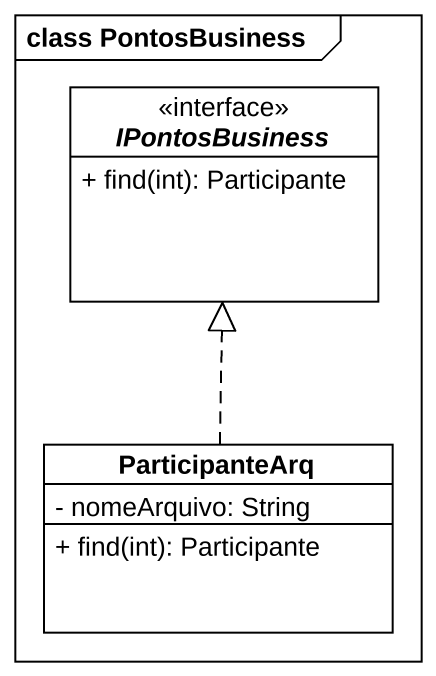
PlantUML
@startuml
mainframe class PontosBusiness
hide circle
hide empty members
skinparam classAttributeIconSize 0
interface IPontosBusiness <<interface>> {
  + find(int): Participante
}
class ParticipanteArq {
  - nomeArquivo: String
  + find(int): Participante
}
ParticipanteArq .up.|> IPontosBusiness
@enduml
